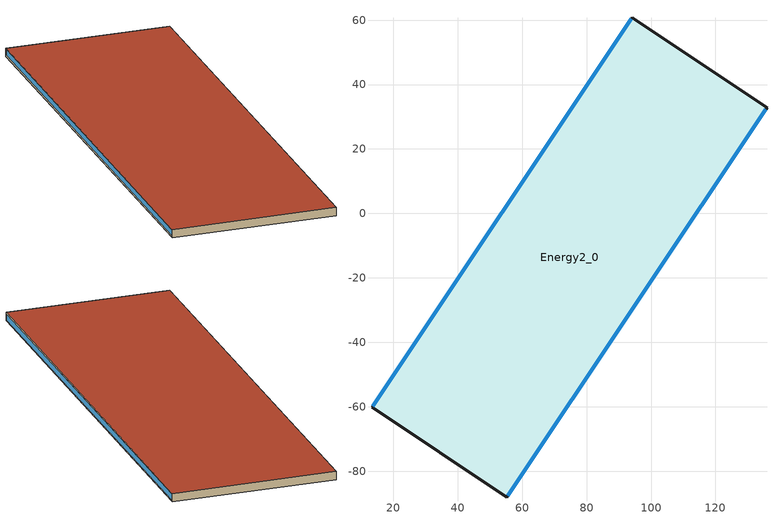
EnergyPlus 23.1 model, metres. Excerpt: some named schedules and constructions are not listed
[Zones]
Energy2_0
 floor outside (90.1-2019 Nonresidential CZ 0 Exterior Floor (Mass)): 94.16,60.76 136,32.83 55.24,-88.12 13.4,-60.18 z-14.42
 wall outside (90.1-2019 Nonresidential CZ 0 Exterior Wall (Mass)): 94.16,60.76 13.4,-60.18 55.24,-88.12 136,32.83 94.16,60.76 z-14.42:-11.9
 window (Solarban 72 (2) on Starphire - Solarban 72 (4) on Starphire - Starphire (Argon)): 93.92,60.4 13.64,-59.81 z-13.89:-12.27; 55.58,-87.61 135.66,32.32 z-14.08:-12.3
 roof outside (90.1-2019 Nonresidential CZ 0 Exterior Roof (Mass)): 94.16,60.76 13.4,-60.18 55.24,-88.12 136,32.83 z-11.9
[Schedule:Day:Hourly]
0d01d672-643c-4bf3-bc8b-71d6112030e7: Fraction, 0, 0, 1, 1, 0, 0, 0, 0, 1, 1, 1, 1, 1, 1, 1, 1, 1, 1, 1, 1, 1, 1, 1, 1
a70976bd-a177-4202-acbb-132b1501063b: Fraction, 1, 1, 1, 1, 1, 0, 1, 0, 1, 1, 1, 0, 0, 0, 0, 0, 1, 1, 1, 0, 0, 0, 0, 0
e1412a00-6c7d-4cf3-bf3b-69fc31cba1bb: Fraction, 0, 0, 0, 1, 1, 0, 0, 0, 1, 1, 1, 1, 1, 1, 1, 1, 1, 1, 1, 1, 1, 1, 1, 1
bd35d418-be16-43ac-a30b-927cd50b1e02: Fraction, 1, 1, 1, 1, 0, 1, 0, 0, 0, 1, 1, 1, 0, 1, 1, 1, 1, 1, 1, 1, 1, 1, 1, 1
2f585382-ba0b-4d6b-a11b-b0ab616eab75: Fraction, 1, 1, 1, 0, 1, 1, 1, 1, 1, 1, 1, 0, 0, 1, 0, 0, 1, 0, 1, 1, 1, 1, 1, 1
63af1a07-9b22-4d6d-959e-a06c4f2ba324: Fraction, 1, 1, 1, 1, 1, 1, 1, 1, 1, 1, 1, 0, 0, 1, 1, 1, 1, 1, 1, 1, 1, 1, 1, 0
e3183ab0-fb41-4bf7-b283-88494ad7d16a: Fraction, 0, 1, 0, 0, 0, 0, 0, 0, 1, 1, 1, 0, 0, 0, 0, 0, 1, 1, 1, 1, 1, 1, 1, 1
e395efaa-51ac-4b94-b328-e5862b4f663f: Fraction, 1, 0, 0, 0, 0, 0, 0, 0, 1, 1, 0, 1, 1, 1, 0, 1, 1, 1, 1, 1, 0, 0, 0, 0
350f67a8-8fcb-4533-a269-c2ed39e4af6d: Fraction, 0, 0, 0, 1, 0, 1, 1, 1, 1, 1, 1, 1, 0, 0, 0, 0, 1, 0, 1, 1, 1, 1, 1, 1
fed924f9-b41a-4b33-b4e7-c6a401186a67: Fraction, 1, 1, 1, 1, 1, 1, 0, 0, 1, 1, 1, 0, 0, 1, 1, 1, 1, 1, 1, 1, 1, 1, 1, 1
39bd9eb6-3503-4daa-a51e-b4526674d75c: Fraction, 1, 0, 0, 0, 0, 0, 1, 0, 0, 0, 0, 1, 1, 1, 1, 1, 1, 1, 1, 1, 1, 1, 1, 1
42f1156b-ed35-4e84-afb5-080369588c8e: Fraction, 1, 1, 1, 0, 1, 0, 0, 1, 1, 1, 1, 0, 1, 0, 0, 0, 0, 0, 0, 1, 1, 1, 1, 1
2ad41846-c6af-4348-83f9-c7ebfba6a0ab: Fraction, 1, 1, 1, 0, 0, 0, 1, 1, 1, 1, 1, 1, 0, 0, 0, 0, 1, 1, 1, 1, 1, 1, 1, 1
420c3f2b-c7f5-482f-b7a6-c5d9896a2b5f: Fraction, 1, 0, 0, 0, 0, 1, 0, 0, 1, 1, 1, 0, 0, 0, 0, 0, 0, 0, 0, 1, 1, 1, 1, 1
626de225-3671-4973-ad38-93767ed0753b: Fraction, 1, 1, 0, 0, 0, 1, 1, 0, 1, 1, 0, 0, 0, 0, 0, 0, 0, 0, 0, 0, 1, 1, 1, 1
b927e056-1d59-4ba2-8cda-2a84189b8978: Fraction, 1, 1, 1, 1, 1, 1, 1, 0, 1, 1, 0, 0, 0, 0, 0, 0, 1, 0, 0, 0, 0, 0, 1, 1
e315435e-dc7a-44e7-8ec4-7a8573539b96: Fraction, 1, 1, 1, 1, 1, 1, 1, 1, 1, 0, 1, 0, 0, 0, 1, 1, 1, 1, 1, 1, 1, 1, 0, 0
c5827a03-a0a7-4e36-96df-2faf014fecf4: Fraction, 0, 0, 0, 0, 0, 0, 0, 0, 0, 1, 0, 1, 1, 0, 1, 1, 1, 1, 1, 0, 1, 1, 1, 0
fb8771a6-e2d9-4acb-bf14-ba1c5084bb2d: Fraction, 0, 0, 0, 0, 0, 0, 0, 0, 1, 1, 1, 0, 0, 0, 1, 1, 0, 0, 1, 1, 1, 1, 1, 0
0b59430a-377a-47c2-9caf-091de9cec76c: Fraction, 1, 1, 1, 1, 1, 1, 1, 1, 1, 1, 0, 1, 0, 0, 0, 1, 1, 1, 1, 1, 1, 1, 1, 1
b6f8553c-de8a-4409-a5c1-c6e9ea2d35a7: Fraction, 1, 0, 0, 0, 0, 0, 0, 0, 0, 1, 0, 0, 0, 0, 0, 1, 1, 1, 1, 0, 1, 0, 0, 0
8428ae0c-dc5d-42a0-a510-3cbb2ee69cb5: Fraction, 1, 1, 1, 1, 0, 0, 0, 0, 0, 0, 0, 1, 1, 1, 1, 1, 1, 1, 0, 1, 1, 1, 1, 1
9250394a-20a9-47da-8ce5-1ac128f16853: Fraction, 1, 0, 1, 1, 0, 1, 1, 0, 1, 1, 0, 0, 0, 1, 1, 0, 1, 1, 1, 1, 1, 1, 1, 1
9b4d0bfa-fe3b-4938-9a29-f3dede38bc50: Fraction, 1, 1, 1, 1, 0, 0, 0, 0, 1, 1, 0, 0, 1, 1, 1, 1, 1, 1, 1, 1, 1, 1, 1, 1
876bef01-e2d4-4170-8545-549644ac731a: Fraction, 1, 1, 1, 1, 1, 0, 1, 1, 1, 0, 1, 0, 0, 0, 0, 0, 1, 1, 1, 1, 1, 1, 1, 0
01f05cde-587b-4346-830c-dacec0bc9e05: Fraction, 0, 0, 0, 0, 0, 0, 0, 0, 1, 0, 0, 0, 0, 0, 0, 0, 1, 1, 1, 1, 1, 1, 1, 1
3eeaf487-5318-4a32-95dc-1b2f19d5d9f1: Fraction, 1, 1, 1, 1, 1, 1, 1, 1, 1, 0, 0, 0, 0, 0, 0, 1, 1, 1, 1, 1, 1, 1, 1, 1
5452ecac-7c8f-47a5-aa33-251d74f43203: Fraction, 1, 0, 1, 1, 0, 0, 0, 0, 1, 0, 0, 0, 0, 0, 0, 0, 0, 0, 1, 1, 1, 1, 1, 1
f3cc5d85-e940-4a7a-b8e3-2393e01c5347: Fraction, 1, 1, 0, 0, 0, 0, 0, 0, 1, 1, 1, 1, 1, 0, 1, 0, 0, 1, 1, 1, 1, 1, 1, 1
66332ab1-3df8-4b73-a24c-4347a90bec58: Fraction, 1, 1, 0, 0, 0, 0, 0, 0, 0, 0, 1, 1, 1, 1, 1, 1, 1, 1, 1, 1, 0, 1, 1, 1
f3a85a67-f8b8-4d81-bd7f-a5e2bc5ec78e: Fraction, 0, 0, 0, 0, 0, 1, 1, 1, 1, 1, 1, 0, 0, 0, 0, 0, 0, 1, 1, 1, 1, 1, 1, 1
3e87f9d3-cb74-455a-9e18-2003b86eb0f7: Fraction, 1, 0, 0, 0, 0, 0, 0, 1, 1, 1, 1, 1, 1, 1, 1, 1, 0, 0, 0, 0, 0, 0, 0, 0
43d44cff-2bbc-49f7-8b53-1faed18ff555: Fraction, 1, 0, 1, 1, 0, 1, 1, 1, 1, 1, 1, 1, 0, 1, 1, 1, 1, 1, 1, 1, 1, 1, 1, 1
22776887-5fcf-4aa7-8783-ec0651430456: Fraction, 1, 0, 0, 0, 0, 0, 0, 0, 0, 0, 1, 1, 1, 1, 1, 0, 0, 1, 1, 1, 1, 1, 1, 1
28072057-ebba-476e-904f-ff942ec76a3b: Fraction, 0, 0, 0, 1, 0, 0, 0, 0, 1, 1, 0, 0, 0, 0, 0, 0, 0, 0, 1, 1, 1, 1, 1, 1
86c14444-cdb6-468c-b60a-c3fa417641d0: Fraction, 1, 0, 1, 1, 1, 1, 1, 1, 1, 1, 0, 1, 1, 1, 0, 0, 0, 0, 0, 1, 1, 1, 1, 0
5ebb9080-2a83-4852-a66b-9401a0d1e26e: Fraction, 0, 0, 0, 0, 0, 1, 0, 0, 0, 1, 1, 1, 1, 0, 0, 1, 1, 1, 1, 1, 1, 1, 1, 0
17808996-9843-43fa-a39e-01f66eeaa2d5: Fraction, 0, 0, 0, 0, 0, 0, 1, 1, 1, 1, 1, 0, 0, 0, 0, 0, 0, 1, 1, 1, 1, 1, 1, 1
9789985a-c122-4f44-b2c0-3f4ce4f9352e: Fraction, 1, 0, 0, 0, 0, 0, 0, 1, 1, 1, 1, 0, 0, 0, 0, 1, 1, 1, 1, 1, 1, 1, 1, 1
6857e877-a9ad-4976-ae05-514c2cde6451: Fraction, 1, 1, 0, 0, 0, 0, 0, 1, 1, 1, 0, 0, 0, 0, 1, 1, 1, 1, 1, 1, 1, 1, 1, 1
0c607a68-ae04-406e-bb77-8c1c43063b4c: Fraction, 0, 0, 0, 0, 0, 0, 0, 1, 1, 0, 0, 0, 1, 1, 1, 1, 1, 1, 1, 1, 1, 1, 1, 1
e919d50e-696f-4750-b54b-3ccd9f7ab907: Fraction, 0, 0, 0, 0, 0, 0, 0, 0, 1, 0, 0, 1, 1, 1, 0, 0, 1, 1, 1, 1, 1, 1, 1, 1
36585029-d4e2-4cc7-b851-97dc0b284154: Fraction, 1, 1, 1, 0, 0, 0, 1, 1, 1, 0, 0, 0, 0, 0, 0, 0, 0, 0, 1, 1, 1, 1, 1, 1
b46179ff-f483-424a-85fd-e2fe990fb68a: Fraction, 1, 1, 1, 1, 1, 1, 1, 0, 0, 0, 0, 1, 1, 1, 1, 1, 1, 1, 1, 1, 1, 1, 1, 0
a9678934-5adc-4c41-9cbd-c2c80d9e7755: Fraction, 0, 0, 0, 0, 0, 0, 0, 0, 1, 1, 1, 0, 0, 0, 0, 1, 1, 1, 0, 0, 0, 0, 0, 0
f773589b-4dc4-4984-820e-387549bdf5a0: Fraction, 0, 0, 0, 0, 0, 0, 0, 0, 0, 0, 0, 0, 0, 0, 0, 1, 1, 1, 1, 0, 0, 0, 1, 0
a43e093d-88f9-4a45-a607-e139f5b1b34e: Fraction, 0, 0, 0, 0, 0, 0, 0, 0, 1, 1, 0, 0, 1, 0, 1, 1, 1, 1, 1, 1, 1, 1, 1, 0
2daa42b9-5117-4d72-815a-87ba7489c3d7: Fraction, 0, 0, 0, 0, 0, 0, 0, 1, 1, 1, 0, 1, 1, 1, 1, 1, 1, 1, 1, 0, 0, 0, 0, 0
6f933523-72af-4dec-ac75-5dc078d67576: Fraction, 0, 0, 0, 0, 0, 1, 1, 1, 1, 1, 0, 0, 0, 0, 0, 0, 0, 1, 1, 1, 1, 1, 1, 1
71befb9b-f48b-4dd7-8ed7-42d3ce98998e: Fraction, 0, 0, 0, 0, 0, 0, 0, 0, 0, 0, 1, 1, 1, 1, 1, 1, 0, 1, 1, 1, 1, 1, 1, 1
91bb9f2a-878b-43ca-b096-0ea8c260bdc7: Fraction, 0, 0, 0, 0, 0, 0, 0, 0, 0, 0, 0, 0, 1, 1, 1, 1, 1, 1, 1, 1, 1, 0, 0, 0
1b8bfa0f-ba23-47bc-9a67-29de0e829eea: Fraction, 0, 0, 0, 0, 0, 0, 0, 1, 1, 1, 0, 0, 0, 0, 0, 0, 0, 1, 1, 1, 1, 0, 0, 0
24072abc-1632-443a-9475-1ac1136d474e: Fraction, 0, 0, 0, 0, 0, 0, 0, 0, 1, 1, 0, 0, 0, 0, 1, 0, 0, 0, 0, 0, 0, 0, 0, 0
0892f129-a46a-414b-b88c-831dc7fb366d: Fraction, 0, 0, 0, 0, 0, 0, 0, 0, 0, 1, 1, 1, 1, 0, 1, 1, 1, 1, 1, 1, 1, 1, 1, 1
4c389105-9fcb-45e8-972b-1c946c94c9bb: Fraction, 0, 0, 0, 0, 0, 0, 0, 0, 1, 0, 0, 0, 0, 0, 0, 0, 0, 1, 0, 0, 0, 0, 0, 0
2c9136b9-a9d2-4299-9b78-666c2cfe75f9: Fraction, 0, 0, 0, 0, 0, 0, 0, 0, 1, 1, 0, 0, 0, 0, 0, 0, 1, 1, 1, 1, 1, 1, 0, 0
6ddfa035-3f41-40a7-8920-09e9a584028c: Fraction, 0, 0, 0, 0, 0, 0, 0, 1, 1, 1, 0, 0, 0, 1, 1, 1, 1, 0, 0, 0, 0, 0, 0, 0
d9d6ade5-0a8a-4ecc-9256-766f4c99ef0c: Fraction, 0, 0, 0, 0, 0, 0, 0, 0, 1, 1, 0, 0, 0, 0, 0, 0, 0, 1, 1, 1, 1, 1, 1, 0
d107e37b-05cd-45b5-b4e3-7242851ed9b1: Fraction, 0, 0, 0, 0, 1, 0, 0, 1, 1, 1, 1, 0, 0, 0, 0, 0, 1, 1, 1, 1, 1, 1, 1, 1
13a180d3-82a1-4c27-af7f-c2aeea3a1a5a: Fraction, 1, 1, 1, 1, 1, 0, 0, 0, 1, 1, 1, 1, 1, 0, 1, 1, 1, 1, 1, 1, 1, 1, 1, 1
4fd99b31-b6ae-4d08-b075-27ef71735f63: Fraction, 0, 0, 0, 0, 0, 0, 0, 0, 1, 1, 0, 0, 0, 0, 1, 1, 1, 1, 1, 1, 1, 1, 1, 1
88564e3f-8a36-4d8d-b5c0-fb3045629e92: Fraction, 1, 1, 1, 1, 1, 1, 1, 0, 1, 1, 1, 1, 1, 0, 1, 1, 1, 1, 1, 1, 1, 1, 0, 0
66446e23-027a-4109-90ef-41db4ace52e2: Fraction, 0, 0, 0, 0, 0, 0, 0, 0, 1, 1, 1, 0, 1, 1, 1, 1, 1, 1, 1, 1, 1, 0, 0, 0
656b04f1-f84d-438a-99e7-e1a784fb759a: Fraction, 0, 0, 0, 0, 0, 0, 0, 0, 1, 1, 1, 1, 0, 0, 0, 1, 1, 1, 1, 1, 1, 1, 0, 0
b873d89a-0d46-4d97-aed4-270644bdeec6: Fraction, 0, 0, 0, 0, 0, 0, 0, 0, 0, 1, 1, 1, 0, 0, 1, 1, 1, 1, 1, 0, 0, 0, 0, 0
0cf48dd4-85e6-4755-8521-8de8cc3e6f88: Fraction, 0, 0, 0, 0, 0, 0, 0, 0, 1, 0, 1, 1, 0, 0, 0, 0, 0, 0, 0, 0, 0, 0, 0, 0
9457f359-2aac-4843-bd7d-aa58372f7281: Fraction, 0, 0, 0, 0, 0, 0, 0, 0, 1, 1, 0, 1, 1, 1, 1, 1, 1, 1, 0, 0, 0, 0, 0, 0
2dcc27ba-6354-4aa8-92ab-ecef0ab6a599: Fraction, 0, 0, 0, 0, 0, 0, 0, 0, 0, 1, 1, 1, 1, 0, 1, 1, 1, 1, 0, 0, 0, 0, 0, 0
080b71b2-809b-4dbb-a7cd-f8cf764cce2a: Fraction, 0, 0, 0, 0, 0, 0, 0, 0, 0, 1, 1, 1, 0, 1, 1, 1, 1, 1, 1, 1, 1, 1, 1, 0
10f4bbc5-909f-40a5-b72c-41b03acaa907: Fraction, 0, 0, 0, 0, 0, 0, 0, 0, 0, 1, 1, 1, 0, 0, 0, 0, 1, 0, 0, 0, 0, 0, 0, 0
1c698493-df70-4f72-b567-781854bb442c: Fraction, 0, 0, 0, 0, 0, 0, 0, 0, 1, 1, 0, 0, 1, 1, 1, 1, 0, 0, 0, 0, 0, 0, 0, 0
ed571dd4-5071-4777-b981-bbdf9fe563bf: Fraction, 0, 0, 0, 0, 0, 0, 0, 0, 1, 1, 1, 1, 0, 0, 0, 0, 0, 0, 0, 0, 0, 0, 0, 0
5ca9fd9c-3801-4126-9f8c-d7f2602ec1d3: Fraction, 0, 0, 0, 0, 0, 0, 0, 0, 1, 1, 1, 1, 1, 1, 1, 0, 0, 0, 0, 0, 0, 0, 0, 0
5b96c39a-f893-4a17-a17c-ce8e37025b32: Fraction, 0, 0, 0, 0, 0, 0, 0, 0, 0, 0, 0, 0, 0, 0, 0, 1, 1, 1, 0, 0, 0, 0, 0, 0
7ba746fe-6b4c-406b-9797-304c7d78ffdd: Fraction, 0, 0, 0, 0, 0, 0, 0, 0, 1, 0, 0, 0, 0, 0, 0, 0, 0, 0, 0, 0, 0, 0, 0, 0
394998a0-73a6-4608-bfea-a45bd5f19427: Fraction, 0, 0, 0, 0, 0, 0, 0, 0, 0, 1, 1, 1, 1, 1, 1, 1, 0, 0, 1, 1, 1, 1, 0, 0
2dde0fae-a752-46b4-8493-2fb67917153e: Fraction, 0, 0, 0, 0, 0, 0, 0, 1, 1, 1, 0, 0, 0, 0, 0, 0, 0, 1, 1, 1, 1, 1, 1, 1
e2bd40f6-7081-45ab-b8f8-73ca5292a907: Fraction, 1, 0, 0, 0, 0, 0, 0, 0, 1, 1, 0, 1, 0, 0, 0, 1, 1, 1, 1, 1, 1, 1, 1, 0
b22982b5-e005-466c-959f-b67df4cc194e: Fraction, 0, 0, 0, 0, 0, 0, 0, 0, 1, 1, 1, 0, 0, 0, 1, 1, 1, 0, 0, 0, 0, 0, 0, 0
7dc38f58-4b36-4b31-8517-860377249f03: Fraction, 0, 0, 0, 0, 0, 0, 0, 0, 1, 1, 0, 0, 0, 0, 0, 0, 0, 0, 1, 1, 1, 1, 0, 0
4813e19f-7294-4e24-a0c6-00a08c2b16c0: Fraction, 0, 0, 0, 0, 0, 0, 0, 0, 1, 1, 0, 1, 1, 1, 0, 0, 0, 0, 0, 0, 0, 0, 0, 0
f0438db4-b122-41ee-9f90-4b6e0bdd96b3: Fraction, 0, 0, 0, 0, 0, 0, 0, 0, 1, 1, 1, 0, 0, 1, 1, 1, 1, 1, 1, 1, 0, 0, 0, 0
9f49d35c-8b2f-4e16-9b82-b697c3e2312e: Fraction, 0, 0, 0, 0, 0, 0, 0, 0, 1, 1, 0, 0, 0, 0, 1, 1, 0, 1, 1, 1, 1, 0, 0, 0
e66a955f-96b9-4137-bb6b-5a0969767e55: Fraction, 0, 0, 0, 0, 0, 0, 0, 0, 0, 1, 0, 0, 0, 0, 0, 0, 0, 1, 1, 1, 1, 1, 0, 0
f0342172-6159-43f9-bbcd-d075137f6281: Fraction, 0, 0, 0, 0, 0, 0, 0, 0, 1, 1, 0, 0, 0, 1, 0, 0, 1, 1, 0, 0, 0, 0, 0, 0
0b1481d7-51bd-45ea-8c4f-5e0cafe9f6d2: Fraction, 0, 0, 0, 0, 0, 0, 0, 0, 0, 1, 1, 1, 1, 0, 1, 1, 1, 1, 1, 1, 1, 0, 0, 0
bed7cef8-b060-4515-8aa4-e81bec98662a: Fraction, 0, 0, 0, 0, 0, 0, 0, 0, 1, 1, 1, 0, 0, 0, 0, 1, 1, 1, 1, 1, 1, 1, 1, 1
e1d423f1-d035-4fa3-bdc9-5d6df0e89cc1: Fraction, 1, 0, 0, 0, 0, 0, 0, 1, 1, 1, 0, 0, 0, 0, 1, 1, 1, 1, 1, 1, 0, 0, 0, 1
ea0e2a17-1dee-495b-8067-93218584e3d5: Fraction, 1, 1, 1, 1, 1, 1, 1, 1, 1, 1, 1, 0, 0, 1, 1, 0, 1, 1, 1, 1, 1, 1, 1, 1
e0febcb4-bbbd-429b-81d4-b8f1503942a5: Fraction, 1, 1, 1, 1, 1, 1, 1, 1, 1, 1, 1, 0, 0, 0, 0, 1, 1, 1, 1, 1, 1, 1, 1, 1
8f619254-de7e-4334-a9df-95165628c9e0: Fraction, 1, 1, 1, 1, 1, 1, 1, 1, 1, 1, 1, 0, 1, 1, 1, 1, 1, 1, 1, 1, 1, 1, 1, 1
88681937-ce0b-4259-9eb6-b56df3081ea8: Fraction, 1, 1, 1, 1, 0, 1, 1, 1, 1, 1, 1, 0, 0, 0, 1, 1, 1, 1, 1, 1, 1, 1, 1, 1
e8ba766e-7a7e-4b84-b68f-c94aa2b4373d: Fraction, 1, 1, 1, 1, 0, 1, 1, 1, 1, 1, 1, 0, 0, 0, 1, 0, 0, 0, 1, 1, 0, 0, 0, 0
4f8b15ad-f380-4e7e-a9a3-2ddf5d7c4f61: Fraction, 0, 0, 0, 1, 0, 0, 0, 0, 1, 0, 0, 0, 0, 0, 0, 0, 0, 0, 0, 0, 0, 0, 0, 0
4d464298-f3e2-4cd0-96a6-4d0dd9706bc9: Fraction, 0, 0, 0, 0, 0, 0, 0, 0, 0, 1, 1, 1, 0, 0, 1, 1, 0, 0, 0, 0, 0, 0, 0, 0
3baac1b3-c7ed-44dc-86e8-70c7bb960646: Fraction, 0, 0, 0, 0, 0, 0, 0, 0, 0, 1, 1, 0, 0, 1, 0, 1, 0, 0, 1, 0, 1, 1, 0, 1
cfcee6cf-2bc0-47ec-a77f-62c552bfce92: Fraction, 1, 0, 0, 0, 0, 0, 0, 0, 0, 0, 0, 0, 0, 1, 1, 1, 1, 1, 1, 1, 0, 0, 0, 0
6ebfa7f9-8587-405d-8307-bbeb62f33a6f: Fraction, 0, 0, 0, 0, 0, 0, 0, 0, 0, 0, 0, 0, 1, 1, 1, 1, 1, 1, 1, 0, 0, 0, 0, 0
65fc3989-c751-4235-8a23-fcc7e8a02edc: Fraction, 0, 0, 0, 0, 0, 0, 0, 0, 0, 0, 0, 0, 0, 0, 1, 0, 0, 0, 1, 0, 0, 0, 0, 0
253b71ee-32e8-49a6-a1b7-eaa994834142: Fraction, 0, 0, 0, 0, 0, 0, 0, 0, 0, 1, 1, 1, 1, 1, 1, 1, 1, 1, 1, 1, 0, 0, 0, 0
eb40d93c-aa2a-45de-9717-3aaf3d6dd16f: Fraction, 0, 0, 0, 0, 0, 0, 0, 0, 1, 1, 1, 1, 0, 0, 0, 0, 1, 1, 1, 1, 1, 1, 0, 1
37c5a314-8feb-458d-af1c-87b1a6707ad0: Fraction, 0, 0, 0, 0, 0, 0, 0, 0, 0, 0, 1, 0, 0, 0, 0, 1, 1, 1, 1, 1, 0, 0, 0, 1
924fd628-6e22-47b5-af2c-5ad168474344: Fraction, 0, 0, 0, 0, 0, 0, 0, 0, 0, 1, 1, 1, 1, 0, 0, 0, 0, 0, 0, 0, 0, 0, 0, 0
a87e5d1c-f07c-4f58-823f-8339b323914d: Fraction, 0, 0, 0, 0, 0, 0, 0, 0, 0, 0, 1, 1, 1, 1, 1, 1, 1, 0, 1, 0, 0, 0, 0, 0
123cb212-d2dc-4104-a6d6-8fe083ae2465: Fraction, 0, 0, 0, 0, 0, 0, 0, 0, 1, 1, 1, 1, 0, 1, 0, 1, 0, 0, 0, 0, 1, 0, 0, 0
f4254288-9df3-4e58-a690-9f74c995f101: Fraction, 0, 0, 0, 0, 0, 0, 0, 0, 1, 1, 1, 1, 0, 1, 1, 1, 1, 1, 1, 1, 1, 0, 0, 0
aea5bf84-7d74-48fc-99bd-554542bd0a91: Fraction, 0, 0, 0, 0, 0, 0, 0, 0, 1, 1, 1, 0, 1, 0, 0, 1, 1, 1, 1, 1, 1, 1, 1, 0
af8c2e15-fa75-4f7e-b440-c4dd94e90704: Fraction, 0, 0, 1, 1, 0, 0, 1, 0, 1, 1, 1, 1, 0, 1, 1, 1, 1, 1, 1, 1, 1, 1, 1, 1
f91b36ca-fe9d-4ced-9191-9a9d564fac1c: Fraction, 1, 1, 0, 1, 1, 1, 0, 1, 1, 1, 1, 1, 1, 0, 0, 1, 1, 1, 1, 1, 1, 1, 1, 1
6b739f17-ef8e-4213-939a-6baa3bc5bb81: Fraction, 1, 1, 1, 1, 1, 1, 1, 1, 1, 1, 1, 0, 0, 0, 0, 0, 1, 1, 1, 1, 1, 1, 0, 1
5d76c9df-694c-4c6d-82aa-69367c2d74ab: Fraction, 0, 0, 1, 1, 0, 1, 1, 0, 1, 1, 1, 0, 0, 0, 0, 1, 1, 1, 1, 1, 1, 1, 1, 1
d9915190-690b-4c9b-b8ad-f92783880b20: Fraction, 1, 0, 1, 0, 0, 0, 0, 0, 1, 1, 1, 0, 0, 0, 0, 0, 1, 1, 1, 1, 1, 1, 1, 1
7e41d509-4759-4fdb-9b91-14a5659dbab8: Fraction, 1, 0, 0, 0, 0, 0, 0, 0, 1, 1, 1, 1, 0, 0, 0, 0, 1, 1, 1, 1, 1, 1, 1, 1
5190a632-94c7-4c91-9e3d-d24162ad32eb: Fraction, 1, 1, 1, 0, 0, 1, 1, 0, 1, 1, 1, 0, 0, 0, 0, 0, 1, 1, 1, 1, 1, 1, 1, 1
b02d310d-cb05-4e52-bf39-658ce8aad9d4: Fraction, 1, 0, 0, 0, 0, 1, 1, 0, 1, 1, 1, 1, 1, 1, 1, 1, 1, 1, 1, 1, 1, 1, 0, 0
[Schedule:Year]
College BLDG_LIGHT_SCH: Fraction, College BLDG_LIGHT_SCH_0, 1, 1, 1, 7, College BLDG_LIGHT_SCH_1, 1, 8, 1, 14, College BLDG_LIGHT_SCH_2, 1, 15, 1, 21, College BLDG_LIGHT_SCH_3, 1, 22, 1, 28, College BLDG_LIGHT_SCH_4, 1, 29, 2, 4, College BLDG_LIGHT_SCH_5, 2, 5, 2, 11, College BLDG_LIGHT_SCH_6, 2, 12, 2, 18, College BLDG_LIGHT_SCH_7, 2, 19, 2, 25, College BLDG_LIGHT_SCH_8, 2, 26, 3, 4, College BLDG_LIGHT_SCH_9, 3, 5, 3, 11, College BLDG_LIGHT_SCH_10, 3, 12, 3, 18, College BLDG_LIGHT_SCH_11, 3, 19, 3, 25, College BLDG_LIGHT_SCH_12, 3, 26, 4, 1, College BLDG_LIGHT_SCH_13, 4, 2, 4, 8, College BLDG_LIGHT_SCH_14, 4, 9, 4, 15, College BLDG_LIGHT_SCH_15, 4, 16, 4, 22, College BLDG_LIGHT_SCH_16, 4, 23, 4, 29, College BLDG_LIGHT_SCH_17, 4, 30, 5, 6, College BLDG_LIGHT_SCH_18, 5, 7, 5, 13, College BLDG_LIGHT_SCH_19, 5, 14, 5, 20, College BLDG_LIGHT_SCH_20, 5, 21, 5, 27, College BLDG_LIGHT_SCH_21, 5, 28, 6, 3, College BLDG_LIGHT_SCH_22, 6, 4, 6, 10, College BLDG_LIGHT_SCH_23, 6, 11, 6, 17, College BLDG_LIGHT_SCH_24, 6, 18, 6, 24, College BLDG_LIGHT_SCH_25, 6, 25, 7, 1, College BLDG_LIGHT_SCH_26, 7, 2, 7, 8, College BLDG_LIGHT_SCH_27, 7, 9, 7, 15, College BLDG_LIGHT_SCH_28, 7, 16, 7, 22, College BLDG_LIGHT_SCH_29, 7, 23, 7, 29, College BLDG_LIGHT_SCH_30, 7, 30, 8, 5, College BLDG_LIGHT_SCH_31, 8, 6, 8, 12, College BLDG_LIGHT_SCH_32, 8, 13, 8, 19, College BLDG_LIGHT_SCH_33, 8, 20, 8, 26, College BLDG_LIGHT_SCH_34, 8, 27, 9, 2, College BLDG_LIGHT_SCH_35, 9, 3, 9, 9, College BLDG_LIGHT_SCH_36, 9, 10, 9, 16, College BLDG_LIGHT_SCH_37, 9, 17, 9, 23, College BLDG_LIGHT_SCH_38, 9, 24, 9, 30, College BLDG_LIGHT_SCH_39, 10, 1, 10, 7, College BLDG_LIGHT_SCH_40, 10, 8, 10, 14, College BLDG_LIGHT_SCH_41, 10, 15, 10, 21, College BLDG_LIGHT_SCH_42, 10, 22, 10, 28, College BLDG_LIGHT_SCH_43, 10, 29, 11, 4, College BLDG_LIGHT_SCH_44, 11, 5, 11, 11, College BLDG_LIGHT_SCH_45, 11, 12, 11, 18, College BLDG_LIGHT_SCH_46, 11, 19, 11, 25, College BLDG_LIGHT_SCH_47, 11, 26, 12, 2, College BLDG_LIGHT_SCH_48, 12, 3, 12, 9, College BLDG_LIGHT_SCH_49, 12, 10, 12, 16, College BLDG_LIGHT_SCH_50, 12, 17, 12, 23, College BLDG_LIGHT_SCH_51, 12, 24, 12, 30, College BLDG_LIGHT_SCH_52, 12, 31, 12, 31
College HTGSETP_SCH: Temperature, College HTGSETP_SCH_0, 1, 1, 1, 7, College HTGSETP_SCH_1, 1, 8, 1, 14, College HTGSETP_SCH_2, 1, 15, 1, 21, College HTGSETP_SCH_3, 1, 22, 1, 28, College HTGSETP_SCH_4, 1, 29, 2, 4, College HTGSETP_SCH_5, 2, 5, 2, 11, College HTGSETP_SCH_6, 2, 12, 2, 18, College HTGSETP_SCH_7, 2, 19, 2, 25, College HTGSETP_SCH_8, 2, 26, 3, 4, College HTGSETP_SCH_9, 3, 5, 3, 11, College HTGSETP_SCH_10, 3, 12, 3, 18, College HTGSETP_SCH_11, 3, 19, 3, 25, College HTGSETP_SCH_12, 3, 26, 4, 1, College HTGSETP_SCH_13, 4, 2, 4, 8, College HTGSETP_SCH_14, 4, 9, 4, 15, College HTGSETP_SCH_15, 4, 16, 4, 22, College HTGSETP_SCH_16, 4, 23, 4, 29, College HTGSETP_SCH_17, 4, 30, 5, 6, College HTGSETP_SCH_18, 5, 7, 5, 13, College HTGSETP_SCH_19, 5, 14, 5, 20, College HTGSETP_SCH_20, 5, 21, 5, 27, College HTGSETP_SCH_21, 5, 28, 6, 3, College HTGSETP_SCH_22, 6, 4, 6, 10, College HTGSETP_SCH_23, 6, 11, 6, 17, College HTGSETP_SCH_24, 6, 18, 6, 24, College HTGSETP_SCH_25, 6, 25, 7, 1, College HTGSETP_SCH_26, 7, 2, 7, 8, College HTGSETP_SCH_27, 7, 9, 7, 15, College HTGSETP_SCH_28, 7, 16, 7, 22, College HTGSETP_SCH_29, 7, 23, 7, 29, College HTGSETP_SCH_30, 7, 30, 8, 5, College HTGSETP_SCH_31, 8, 6, 8, 12, College HTGSETP_SCH_32, 8, 13, 8, 19, College HTGSETP_SCH_33, 8, 20, 8, 26, College HTGSETP_SCH_34, 8, 27, 9, 2, College HTGSETP_SCH_35, 9, 3, 9, 9, College HTGSETP_SCH_36, 9, 10, 9, 16, College HTGSETP_SCH_37, 9, 17, 9, 23, College HTGSETP_SCH_38, 9, 24, 9, 30, College HTGSETP_SCH_39, 10, 1, 10, 7, College HTGSETP_SCH_40, 10, 8, 10, 14, College HTGSETP_SCH_41, 10, 15, 10, 21, College HTGSETP_SCH_42, 10, 22, 10, 28, College HTGSETP_SCH_43, 10, 29, 11, 4, College HTGSETP_SCH_44, 11, 5, 11, 11, College HTGSETP_SCH_45, 11, 12, 11, 18, College HTGSETP_SCH_46, 11, 19, 11, 25, College HTGSETP_SCH_47, 11, 26, 12, 2, College HTGSETP_SCH_48, 12, 3, 12, 9, College HTGSETP_SCH_49, 12, 10, 12, 16, College HTGSETP_SCH_50, 12, 17, 12, 23, College HTGSETP_SCH_51, 12, 24, 12, 30, College HTGSETP_SCH_52, 12, 31, 12, 31
College CLGSETP_SCH: Temperature, College CLGSETP_SCH_0, 1, 1, 1, 7, College CLGSETP_SCH_1, 1, 8, 1, 14, College CLGSETP_SCH_2, 1, 15, 1, 21, College CLGSETP_SCH_3, 1, 22, 1, 28, College CLGSETP_SCH_4, 1, 29, 2, 4, College CLGSETP_SCH_5, 2, 5, 2, 11, College CLGSETP_SCH_6, 2, 12, 2, 18, College CLGSETP_SCH_7, 2, 19, 2, 25, College CLGSETP_SCH_8, 2, 26, 3, 4, College CLGSETP_SCH_9, 3, 5, 3, 11, College CLGSETP_SCH_10, 3, 12, 3, 18, College CLGSETP_SCH_11, 3, 19, 3, 25, College CLGSETP_SCH_12, 3, 26, 4, 1, College CLGSETP_SCH_13, 4, 2, 4, 8, College CLGSETP_SCH_14, 4, 9, 4, 15, College CLGSETP_SCH_15, 4, 16, 4, 22, College CLGSETP_SCH_16, 4, 23, 4, 29, College CLGSETP_SCH_17, 4, 30, 5, 6, College CLGSETP_SCH_18, 5, 7, 5, 13, College CLGSETP_SCH_19, 5, 14, 5, 20, College CLGSETP_SCH_20, 5, 21, 5, 27, College CLGSETP_SCH_21, 5, 28, 6, 3, College CLGSETP_SCH_22, 6, 4, 6, 10, College CLGSETP_SCH_23, 6, 11, 6, 17, College CLGSETP_SCH_24, 6, 18, 6, 24, College CLGSETP_SCH_25, 6, 25, 7, 1, College CLGSETP_SCH_26, 7, 2, 7, 8, College CLGSETP_SCH_27, 7, 9, 7, 15, College CLGSETP_SCH_28, 7, 16, 7, 22, College CLGSETP_SCH_29, 7, 23, 7, 29, College CLGSETP_SCH_30, 7, 30, 8, 5, College CLGSETP_SCH_31, 8, 6, 8, 12, College CLGSETP_SCH_32, 8, 13, 8, 19, College CLGSETP_SCH_33, 8, 20, 8, 26, College CLGSETP_SCH_34, 8, 27, 9, 2, College CLGSETP_SCH_35, 9, 3, 9, 9, College CLGSETP_SCH_36, 9, 10, 9, 16, College CLGSETP_SCH_37, 9, 17, 9, 23, College CLGSETP_SCH_38, 9, 24, 9, 30, College CLGSETP_SCH_39, 10, 1, 10, 7, College CLGSETP_SCH_40, 10, 8, 10, 14, College CLGSETP_SCH_41, 10, 15, 10, 21, College CLGSETP_SCH_42, 10, 22, 10, 28, College CLGSETP_SCH_43, 10, 29, 11, 4, College CLGSETP_SCH_44, 11, 5, 11, 11, College CLGSETP_SCH_45, 11, 12, 11, 18, College CLGSETP_SCH_46, 11, 19, 11, 25, College CLGSETP_SCH_47, 11, 26, 12, 2, College CLGSETP_SCH_48, 12, 3, 12, 9, College CLGSETP_SCH_49, 12, 10, 12, 16, College CLGSETP_SCH_50, 12, 17, 12, 23, College CLGSETP_SCH_51, 12, 24, 12, 30, College CLGSETP_SCH_52, 12, 31, 12, 31
CoolAvail_Energy2_0: Fraction, CoolAvail_Energy2_0_0, 1, 1, 1, 7, CoolAvail_Energy2_0_1, 1, 8, 1, 14, CoolAvail_Energy2_0_2, 1, 15, 1, 21, CoolAvail_Energy2_0_3, 1, 22, 1, 28, CoolAvail_Energy2_0_4, 1, 29, 2, 4, CoolAvail_Energy2_0_5, 2, 5, 2, 11, CoolAvail_Energy2_0_6, 2, 12, 2, 18, CoolAvail_Energy2_0_7, 2, 19, 2, 25, CoolAvail_Energy2_0_8, 2, 26, 3, 4, CoolAvail_Energy2_0_9, 3, 5, 3, 11, CoolAvail_Energy2_0_10, 3, 12, 3, 18, CoolAvail_Energy2_0_11, 3, 19, 3, 25, CoolAvail_Energy2_0_12, 3, 26, 4, 1, CoolAvail_Energy2_0_13, 4, 2, 4, 8, CoolAvail_Energy2_0_14, 4, 9, 4, 15, CoolAvail_Energy2_0_15, 4, 16, 4, 22, CoolAvail_Energy2_0_16, 4, 23, 4, 29, CoolAvail_Energy2_0_17, 4, 30, 5, 6, CoolAvail_Energy2_0_18, 5, 7, 5, 13, CoolAvail_Energy2_0_19, 5, 14, 5, 20, CoolAvail_Energy2_0_20, 5, 21, 5, 27, CoolAvail_Energy2_0_21, 5, 28, 6, 3, CoolAvail_Energy2_0_22, 6, 4, 6, 10, CoolAvail_Energy2_0_23, 6, 11, 6, 17, CoolAvail_Energy2_0_24, 6, 18, 6, 24, CoolAvail_Energy2_0_25, 6, 25, 7, 1, CoolAvail_Energy2_0_26, 7, 2, 7, 8, CoolAvail_Energy2_0_27, 7, 9, 7, 15, CoolAvail_Energy2_0_28, 7, 16, 7, 22, CoolAvail_Energy2_0_29, 7, 23, 7, 29, CoolAvail_Energy2_0_30, 7, 30, 8, 5, CoolAvail_Energy2_0_31, 8, 6, 8, 12, CoolAvail_Energy2_0_32, 8, 13, 8, 19, CoolAvail_Energy2_0_33, 8, 20, 8, 26, CoolAvail_Energy2_0_34, 8, 27, 9, 2, CoolAvail_Energy2_0_35, 9, 3, 9, 9, CoolAvail_Energy2_0_36, 9, 10, 9, 16, CoolAvail_Energy2_0_37, 9, 17, 9, 23, CoolAvail_Energy2_0_38, 9, 24, 9, 30, CoolAvail_Energy2_0_39, 10, 1, 10, 7, CoolAvail_Energy2_0_40, 10, 8, 10, 14, CoolAvail_Energy2_0_41, 10, 15, 10, 21, CoolAvail_Energy2_0_42, 10, 22, 10, 28, CoolAvail_Energy2_0_43, 10, 29, 11, 4, CoolAvail_Energy2_0_44, 11, 5, 11, 11, CoolAvail_Energy2_0_45, 11, 12, 11, 18, CoolAvail_Energy2_0_46, 11, 19, 11, 25, CoolAvail_Energy2_0_47, 11, 26, 12, 2, CoolAvail_Energy2_0_48, 12, 3, 12, 9, CoolAvail_Energy2_0_49, 12, 10, 12, 16, CoolAvail_Energy2_0_50, 12, 17, 12, 23, CoolAvail_Energy2_0_51, 12, 24, 12, 30, CoolAvail_Energy2_0_52, 12, 31, 12, 31
NatVentAvail_Energy2_0: Fraction, NatVentAvail_Energy2_0_0, 1, 1, 1, 7, NatVentAvail_Energy2_0_1, 1, 8, 1, 14, NatVentAvail_Energy2_0_2, 1, 15, 1, 21, NatVentAvail_Energy2_0_3, 1, 22, 1, 28, NatVentAvail_Energy2_0_4, 1, 29, 2, 4, NatVentAvail_Energy2_0_5, 2, 5, 2, 11, NatVentAvail_Energy2_0_6, 2, 12, 2, 18, NatVentAvail_Energy2_0_7, 2, 19, 2, 25, NatVentAvail_Energy2_0_8, 2, 26, 3, 4, NatVentAvail_Energy2_0_9, 3, 5, 3, 11, NatVentAvail_Energy2_0_10, 3, 12, 3, 18, NatVentAvail_Energy2_0_11, 3, 19, 3, 25, NatVentAvail_Energy2_0_12, 3, 26, 4, 1, NatVentAvail_Energy2_0_13, 4, 2, 4, 8, NatVentAvail_Energy2_0_14, 4, 9, 4, 15, NatVentAvail_Energy2_0_15, 4, 16, 4, 22, NatVentAvail_Energy2_0_16, 4, 23, 4, 29, NatVentAvail_Energy2_0_17, 4, 30, 5, 6, NatVentAvail_Energy2_0_18, 5, 7, 5, 13, NatVentAvail_Energy2_0_19, 5, 14, 5, 20, NatVentAvail_Energy2_0_20, 5, 21, 5, 27, NatVentAvail_Energy2_0_21, 5, 28, 6, 3, NatVentAvail_Energy2_0_22, 6, 4, 6, 10, NatVentAvail_Energy2_0_23, 6, 11, 6, 17, NatVentAvail_Energy2_0_24, 6, 18, 6, 24, NatVentAvail_Energy2_0_25, 6, 25, 7, 1, NatVentAvail_Energy2_0_26, 7, 2, 7, 8, NatVentAvail_Energy2_0_27, 7, 9, 7, 15, NatVentAvail_Energy2_0_28, 7, 16, 7, 22, NatVentAvail_Energy2_0_29, 7, 23, 7, 29, NatVentAvail_Energy2_0_30, 7, 30, 8, 5, NatVentAvail_Energy2_0_31, 8, 6, 8, 12, NatVentAvail_Energy2_0_32, 8, 13, 8, 19, NatVentAvail_Energy2_0_33, 8, 20, 8, 26, NatVentAvail_Energy2_0_34, 8, 27, 9, 2, NatVentAvail_Energy2_0_35, 9, 3, 9, 9, NatVentAvail_Energy2_0_36, 9, 10, 9, 16, NatVentAvail_Energy2_0_37, 9, 17, 9, 23, NatVentAvail_Energy2_0_38, 9, 24, 9, 30, NatVentAvail_Energy2_0_39, 10, 1, 10, 7, NatVentAvail_Energy2_0_40, 10, 8, 10, 14, NatVentAvail_Energy2_0_41, 10, 15, 10, 21, NatVentAvail_Energy2_0_42, 10, 22, 10, 28, NatVentAvail_Energy2_0_43, 10, 29, 11, 4, NatVentAvail_Energy2_0_44, 11, 5, 11, 11, NatVentAvail_Energy2_0_45, 11, 12, 11, 18, NatVentAvail_Energy2_0_46, 11, 19, 11, 25, NatVentAvail_Energy2_0_47, 11, 26, 12, 2, NatVentAvail_Energy2_0_48, 12, 3, 12, 9, NatVentAvail_Energy2_0_49, 12, 10, 12, 16, NatVentAvail_Energy2_0_50, 12, 17, 12, 23, NatVentAvail_Energy2_0_51, 12, 24, 12, 30, NatVentAvail_Energy2_0_52, 12, 31, 12, 31
[Schedule:Week:Daily]
College BLDG_OCC_SCH_Offices_26; College BLDG_OCC_SCH_Offices_27; College BLDG_OCC_SCH_Offices_28; College BLDG_OCC_SCH_Offices_29; College BLDG_OCC_SCH_Offices_30; College BLDG_OCC_SCH_Offices_31; College BLDG_OCC_SCH_Offices_32; College BLDG_OCC_SCH_Offices_33: 1834927a-b472-4396-8721-2c7e9bc78555, 1834927a-b472-4396-8721-2c7e9bc78555, 1834927a-b472-4396-8721-2c7e9bc78555, 1834927a-b472-4396-8721-2c7e9bc78555, 1834927a-b472-4396-8721-2c7e9bc78555, 1834927a-b472-4396-8721-2c7e9bc78555, 2db9fe6b-5451-4ef8-b29c-43ce3ec11145, 1834927a-b472-4396-8721-2c7e9bc78555, 1834927a-b472-4396-8721-2c7e9bc78555, 1834927a-b472-4396-8721-2c7e9bc78555, 1834927a-b472-4396-8721-2c7e9bc78555, 1834927a-b472-4396-8721-2c7e9bc78555
College BLDG_OCC_SCH_Offices_34: 1834927a-b472-4396-8721-2c7e9bc78555, 1834927a-b472-4396-8721-2c7e9bc78555, 1834927a-b472-4396-8721-2c7e9bc78555, 1834927a-b472-4396-8721-2c7e9bc78555, 1834927a-b472-4396-8721-2c7e9bc78555, 13a46f4f-f023-4d97-bc89-9e15cc504736, 2db9fe6b-5451-4ef8-b29c-43ce3ec11145, 1834927a-b472-4396-8721-2c7e9bc78555, 1834927a-b472-4396-8721-2c7e9bc78555, 1834927a-b472-4396-8721-2c7e9bc78555, 1834927a-b472-4396-8721-2c7e9bc78555, 1834927a-b472-4396-8721-2c7e9bc78555
College BLDG_OCC_SCH_Offices_35; College BLDG_OCC_SCH_Offices_36; College BLDG_OCC_SCH_Offices_37; College BLDG_OCC_SCH_Offices_38; College BLDG_OCC_SCH_Offices_39; College BLDG_OCC_SCH_Offices_40; College BLDG_OCC_SCH_Offices_41; College BLDG_OCC_SCH_Offices_42; College BLDG_OCC_SCH_Offices_43; College BLDG_OCC_SCH_Offices_44; College BLDG_OCC_SCH_Offices_45; College BLDG_OCC_SCH_Offices_46; College BLDG_OCC_SCH_Offices_47; College BLDG_OCC_SCH_Offices_48; College BLDG_OCC_SCH_Offices_49; College BLDG_OCC_SCH_Offices_50; College BLDG_OCC_SCH_Offices_51: 13a46f4f-f023-4d97-bc89-9e15cc504736, 13a46f4f-f023-4d97-bc89-9e15cc504736, 13a46f4f-f023-4d97-bc89-9e15cc504736, 13a46f4f-f023-4d97-bc89-9e15cc504736, 13a46f4f-f023-4d97-bc89-9e15cc504736, 13a46f4f-f023-4d97-bc89-9e15cc504736, 2db9fe6b-5451-4ef8-b29c-43ce3ec11145, 13a46f4f-f023-4d97-bc89-9e15cc504736, 13a46f4f-f023-4d97-bc89-9e15cc504736, 13a46f4f-f023-4d97-bc89-9e15cc504736, 13a46f4f-f023-4d97-bc89-9e15cc504736, 13a46f4f-f023-4d97-bc89-9e15cc504736
College BLDG_OCC_SCH_Offices_52: 13a46f4f-f023-4d97-bc89-9e15cc504736, 13a46f4f-f023-4d97-bc89-9e15cc504736, 13a46f4f-f023-4d97-bc89-9e15cc504736, 13a46f4f-f023-4d97-bc89-9e15cc504736, 13a46f4f-f023-4d97-bc89-9e15cc504736, 13a46f4f-f023-4d97-bc89-9e15cc504736, 13a46f4f-f023-4d97-bc89-9e15cc504736, 13a46f4f-f023-4d97-bc89-9e15cc504736, 13a46f4f-f023-4d97-bc89-9e15cc504736, 13a46f4f-f023-4d97-bc89-9e15cc504736, 13a46f4f-f023-4d97-bc89-9e15cc504736, 13a46f4f-f023-4d97-bc89-9e15cc504736
College BLDG_LIGHT_SCH_0; College BLDG_LIGHT_SCH_1; College BLDG_LIGHT_SCH_2; College BLDG_LIGHT_SCH_3; College BLDG_LIGHT_SCH_4; College BLDG_LIGHT_SCH_5; College BLDG_LIGHT_SCH_6; College BLDG_LIGHT_SCH_7; College BLDG_LIGHT_SCH_8; College BLDG_LIGHT_SCH_9; College BLDG_LIGHT_SCH_10; College BLDG_LIGHT_SCH_11; College BLDG_LIGHT_SCH_12; College BLDG_LIGHT_SCH_13; College BLDG_LIGHT_SCH_14; College BLDG_LIGHT_SCH_15; College BLDG_LIGHT_SCH_16; College BLDG_LIGHT_SCH_17; College BLDG_LIGHT_SCH_18; College BLDG_LIGHT_SCH_19; College BLDG_LIGHT_SCH_20; College BLDG_LIGHT_SCH_21; College BLDG_LIGHT_SCH_22; College BLDG_LIGHT_SCH_23; College BLDG_LIGHT_SCH_24; College BLDG_LIGHT_SCH_25; College BLDG_LIGHT_SCH_35; College BLDG_LIGHT_SCH_36; College BLDG_LIGHT_SCH_37; College BLDG_LIGHT_SCH_38; College BLDG_LIGHT_SCH_39; College BLDG_LIGHT_SCH_40; College BLDG_LIGHT_SCH_41; College BLDG_LIGHT_SCH_42; College BLDG_LIGHT_SCH_43; College BLDG_LIGHT_SCH_44; College BLDG_LIGHT_SCH_45; College BLDG_LIGHT_SCH_46; College BLDG_LIGHT_SCH_47; College BLDG_LIGHT_SCH_48; College BLDG_LIGHT_SCH_49; College BLDG_LIGHT_SCH_50; College BLDG_LIGHT_SCH_51: 11972c52-61c8-4f57-88bb-7496af982186, 11972c52-61c8-4f57-88bb-7496af982186, 11972c52-61c8-4f57-88bb-7496af982186, 11972c52-61c8-4f57-88bb-7496af982186, 11972c52-61c8-4f57-88bb-7496af982186, 11972c52-61c8-4f57-88bb-7496af982186, d54c6378-4a6c-45db-9de4-900cf3df8b70, 11972c52-61c8-4f57-88bb-7496af982186, 11972c52-61c8-4f57-88bb-7496af982186, 11972c52-61c8-4f57-88bb-7496af982186, 11972c52-61c8-4f57-88bb-7496af982186, 11972c52-61c8-4f57-88bb-7496af982186
College BLDG_LIGHT_SCH_26; College BLDG_LIGHT_SCH_27; College BLDG_LIGHT_SCH_28; College BLDG_LIGHT_SCH_29; College BLDG_LIGHT_SCH_30; College BLDG_LIGHT_SCH_31; College BLDG_LIGHT_SCH_32; College BLDG_LIGHT_SCH_33: 852b5676-d480-4d98-a6f2-b27ff55470ac, 852b5676-d480-4d98-a6f2-b27ff55470ac, 852b5676-d480-4d98-a6f2-b27ff55470ac, 852b5676-d480-4d98-a6f2-b27ff55470ac, 852b5676-d480-4d98-a6f2-b27ff55470ac, 852b5676-d480-4d98-a6f2-b27ff55470ac, d54c6378-4a6c-45db-9de4-900cf3df8b70, 852b5676-d480-4d98-a6f2-b27ff55470ac, 852b5676-d480-4d98-a6f2-b27ff55470ac, 852b5676-d480-4d98-a6f2-b27ff55470ac, 852b5676-d480-4d98-a6f2-b27ff55470ac, 852b5676-d480-4d98-a6f2-b27ff55470ac
College BLDG_LIGHT_SCH_34: 852b5676-d480-4d98-a6f2-b27ff55470ac, 852b5676-d480-4d98-a6f2-b27ff55470ac, 852b5676-d480-4d98-a6f2-b27ff55470ac, 852b5676-d480-4d98-a6f2-b27ff55470ac, 852b5676-d480-4d98-a6f2-b27ff55470ac, 11972c52-61c8-4f57-88bb-7496af982186, d54c6378-4a6c-45db-9de4-900cf3df8b70, 852b5676-d480-4d98-a6f2-b27ff55470ac, 852b5676-d480-4d98-a6f2-b27ff55470ac, 852b5676-d480-4d98-a6f2-b27ff55470ac, 852b5676-d480-4d98-a6f2-b27ff55470ac, 852b5676-d480-4d98-a6f2-b27ff55470ac
College BLDG_LIGHT_SCH_52: 11972c52-61c8-4f57-88bb-7496af982186, 11972c52-61c8-4f57-88bb-7496af982186, 11972c52-61c8-4f57-88bb-7496af982186, 11972c52-61c8-4f57-88bb-7496af982186, 11972c52-61c8-4f57-88bb-7496af982186, 11972c52-61c8-4f57-88bb-7496af982186, 11972c52-61c8-4f57-88bb-7496af982186, 11972c52-61c8-4f57-88bb-7496af982186, 11972c52-61c8-4f57-88bb-7496af982186, 11972c52-61c8-4f57-88bb-7496af982186, 11972c52-61c8-4f57-88bb-7496af982186, 11972c52-61c8-4f57-88bb-7496af982186
College BLDG_EQUIP_SCH_Base_0; College BLDG_EQUIP_SCH_Base_1; College BLDG_EQUIP_SCH_Base_2; College BLDG_EQUIP_SCH_Base_3; College BLDG_EQUIP_SCH_Base_4; College BLDG_EQUIP_SCH_Base_5; College BLDG_EQUIP_SCH_Base_6; College BLDG_EQUIP_SCH_Base_7; College BLDG_EQUIP_SCH_Base_8; College BLDG_EQUIP_SCH_Base_9; College BLDG_EQUIP_SCH_Base_10; College BLDG_EQUIP_SCH_Base_11; College BLDG_EQUIP_SCH_Base_12; College BLDG_EQUIP_SCH_Base_13; College BLDG_EQUIP_SCH_Base_14; College BLDG_EQUIP_SCH_Base_15; College BLDG_EQUIP_SCH_Base_16; College BLDG_EQUIP_SCH_Base_17; College BLDG_EQUIP_SCH_Base_18; College BLDG_EQUIP_SCH_Base_19; College BLDG_EQUIP_SCH_Base_20; College BLDG_EQUIP_SCH_Base_21; College BLDG_EQUIP_SCH_Base_22; College BLDG_EQUIP_SCH_Base_23; College BLDG_EQUIP_SCH_Base_24; College BLDG_EQUIP_SCH_Base_35; College BLDG_EQUIP_SCH_Base_36; College BLDG_EQUIP_SCH_Base_37; College BLDG_EQUIP_SCH_Base_38; College BLDG_EQUIP_SCH_Base_39; College BLDG_EQUIP_SCH_Base_40; College BLDG_EQUIP_SCH_Base_41; College BLDG_EQUIP_SCH_Base_42; College BLDG_EQUIP_SCH_Base_43; College BLDG_EQUIP_SCH_Base_44; College BLDG_EQUIP_SCH_Base_45; College BLDG_EQUIP_SCH_Base_46; College BLDG_EQUIP_SCH_Base_47; College BLDG_EQUIP_SCH_Base_48; College BLDG_EQUIP_SCH_Base_49; College BLDG_EQUIP_SCH_Base_50; College BLDG_EQUIP_SCH_Base_51: 28ff5dd8-2adb-4925-b8d8-fbb9354c33e4, 28ff5dd8-2adb-4925-b8d8-fbb9354c33e4, 28ff5dd8-2adb-4925-b8d8-fbb9354c33e4, 28ff5dd8-2adb-4925-b8d8-fbb9354c33e4, 28ff5dd8-2adb-4925-b8d8-fbb9354c33e4, 28ff5dd8-2adb-4925-b8d8-fbb9354c33e4, d93732f1-78b8-4d49-a862-33fb61c03296, 28ff5dd8-2adb-4925-b8d8-fbb9354c33e4, 28ff5dd8-2adb-4925-b8d8-fbb9354c33e4, 28ff5dd8-2adb-4925-b8d8-fbb9354c33e4, 28ff5dd8-2adb-4925-b8d8-fbb9354c33e4, 28ff5dd8-2adb-4925-b8d8-fbb9354c33e4
College BLDG_EQUIP_SCH_Base_25: 28ff5dd8-2adb-4925-b8d8-fbb9354c33e4, 28ff5dd8-2adb-4925-b8d8-fbb9354c33e4, 28ff5dd8-2adb-4925-b8d8-fbb9354c33e4, 28ff5dd8-2adb-4925-b8d8-fbb9354c33e4, 28ff5dd8-2adb-4925-b8d8-fbb9354c33e4, 28ff5dd8-2adb-4925-b8d8-fbb9354c33e4, d121ed73-165e-4655-82d5-77e987343f9d, 28ff5dd8-2adb-4925-b8d8-fbb9354c33e4, 28ff5dd8-2adb-4925-b8d8-fbb9354c33e4, 28ff5dd8-2adb-4925-b8d8-fbb9354c33e4, 28ff5dd8-2adb-4925-b8d8-fbb9354c33e4, 28ff5dd8-2adb-4925-b8d8-fbb9354c33e4
College BLDG_EQUIP_SCH_Base_26; College BLDG_EQUIP_SCH_Base_27; College BLDG_EQUIP_SCH_Base_28; College BLDG_EQUIP_SCH_Base_29; College BLDG_EQUIP_SCH_Base_30; College BLDG_EQUIP_SCH_Base_31; College BLDG_EQUIP_SCH_Base_32; College BLDG_EQUIP_SCH_Base_33: e1321285-c9d6-467d-9a4d-bb59ab9c38de, e1321285-c9d6-467d-9a4d-bb59ab9c38de, e1321285-c9d6-467d-9a4d-bb59ab9c38de, e1321285-c9d6-467d-9a4d-bb59ab9c38de, e1321285-c9d6-467d-9a4d-bb59ab9c38de, e1321285-c9d6-467d-9a4d-bb59ab9c38de, d121ed73-165e-4655-82d5-77e987343f9d, e1321285-c9d6-467d-9a4d-bb59ab9c38de, e1321285-c9d6-467d-9a4d-bb59ab9c38de, e1321285-c9d6-467d-9a4d-bb59ab9c38de, e1321285-c9d6-467d-9a4d-bb59ab9c38de, e1321285-c9d6-467d-9a4d-bb59ab9c38de
College BLDG_EQUIP_SCH_Base_34: e1321285-c9d6-467d-9a4d-bb59ab9c38de, e1321285-c9d6-467d-9a4d-bb59ab9c38de, e1321285-c9d6-467d-9a4d-bb59ab9c38de, e1321285-c9d6-467d-9a4d-bb59ab9c38de, e1321285-c9d6-467d-9a4d-bb59ab9c38de, 28ff5dd8-2adb-4925-b8d8-fbb9354c33e4, d93732f1-78b8-4d49-a862-33fb61c03296, e1321285-c9d6-467d-9a4d-bb59ab9c38de, e1321285-c9d6-467d-9a4d-bb59ab9c38de, e1321285-c9d6-467d-9a4d-bb59ab9c38de, e1321285-c9d6-467d-9a4d-bb59ab9c38de, e1321285-c9d6-467d-9a4d-bb59ab9c38de
College BLDG_EQUIP_SCH_Base_52: 28ff5dd8-2adb-4925-b8d8-fbb9354c33e4, 28ff5dd8-2adb-4925-b8d8-fbb9354c33e4, 28ff5dd8-2adb-4925-b8d8-fbb9354c33e4, 28ff5dd8-2adb-4925-b8d8-fbb9354c33e4, 28ff5dd8-2adb-4925-b8d8-fbb9354c33e4, 28ff5dd8-2adb-4925-b8d8-fbb9354c33e4, 28ff5dd8-2adb-4925-b8d8-fbb9354c33e4, 28ff5dd8-2adb-4925-b8d8-fbb9354c33e4, 28ff5dd8-2adb-4925-b8d8-fbb9354c33e4, 28ff5dd8-2adb-4925-b8d8-fbb9354c33e4, 28ff5dd8-2adb-4925-b8d8-fbb9354c33e4, 28ff5dd8-2adb-4925-b8d8-fbb9354c33e4
College HTGSETP_SCH_0; College HTGSETP_SCH_1; College HTGSETP_SCH_2; College HTGSETP_SCH_3; College HTGSETP_SCH_4; College HTGSETP_SCH_5: 6eae5fcb-f210-4554-b78a-d644e64b50cd, 6eae5fcb-f210-4554-b78a-d644e64b50cd, 6eae5fcb-f210-4554-b78a-d644e64b50cd, 6eae5fcb-f210-4554-b78a-d644e64b50cd, 6eae5fcb-f210-4554-b78a-d644e64b50cd, 6eae5fcb-f210-4554-b78a-d644e64b50cd, 089cb1a9-872b-4d62-bde8-366e85460b60, 6eae5fcb-f210-4554-b78a-d644e64b50cd, 6eae5fcb-f210-4554-b78a-d644e64b50cd, 6eae5fcb-f210-4554-b78a-d644e64b50cd, 6eae5fcb-f210-4554-b78a-d644e64b50cd, 6eae5fcb-f210-4554-b78a-d644e64b50cd
